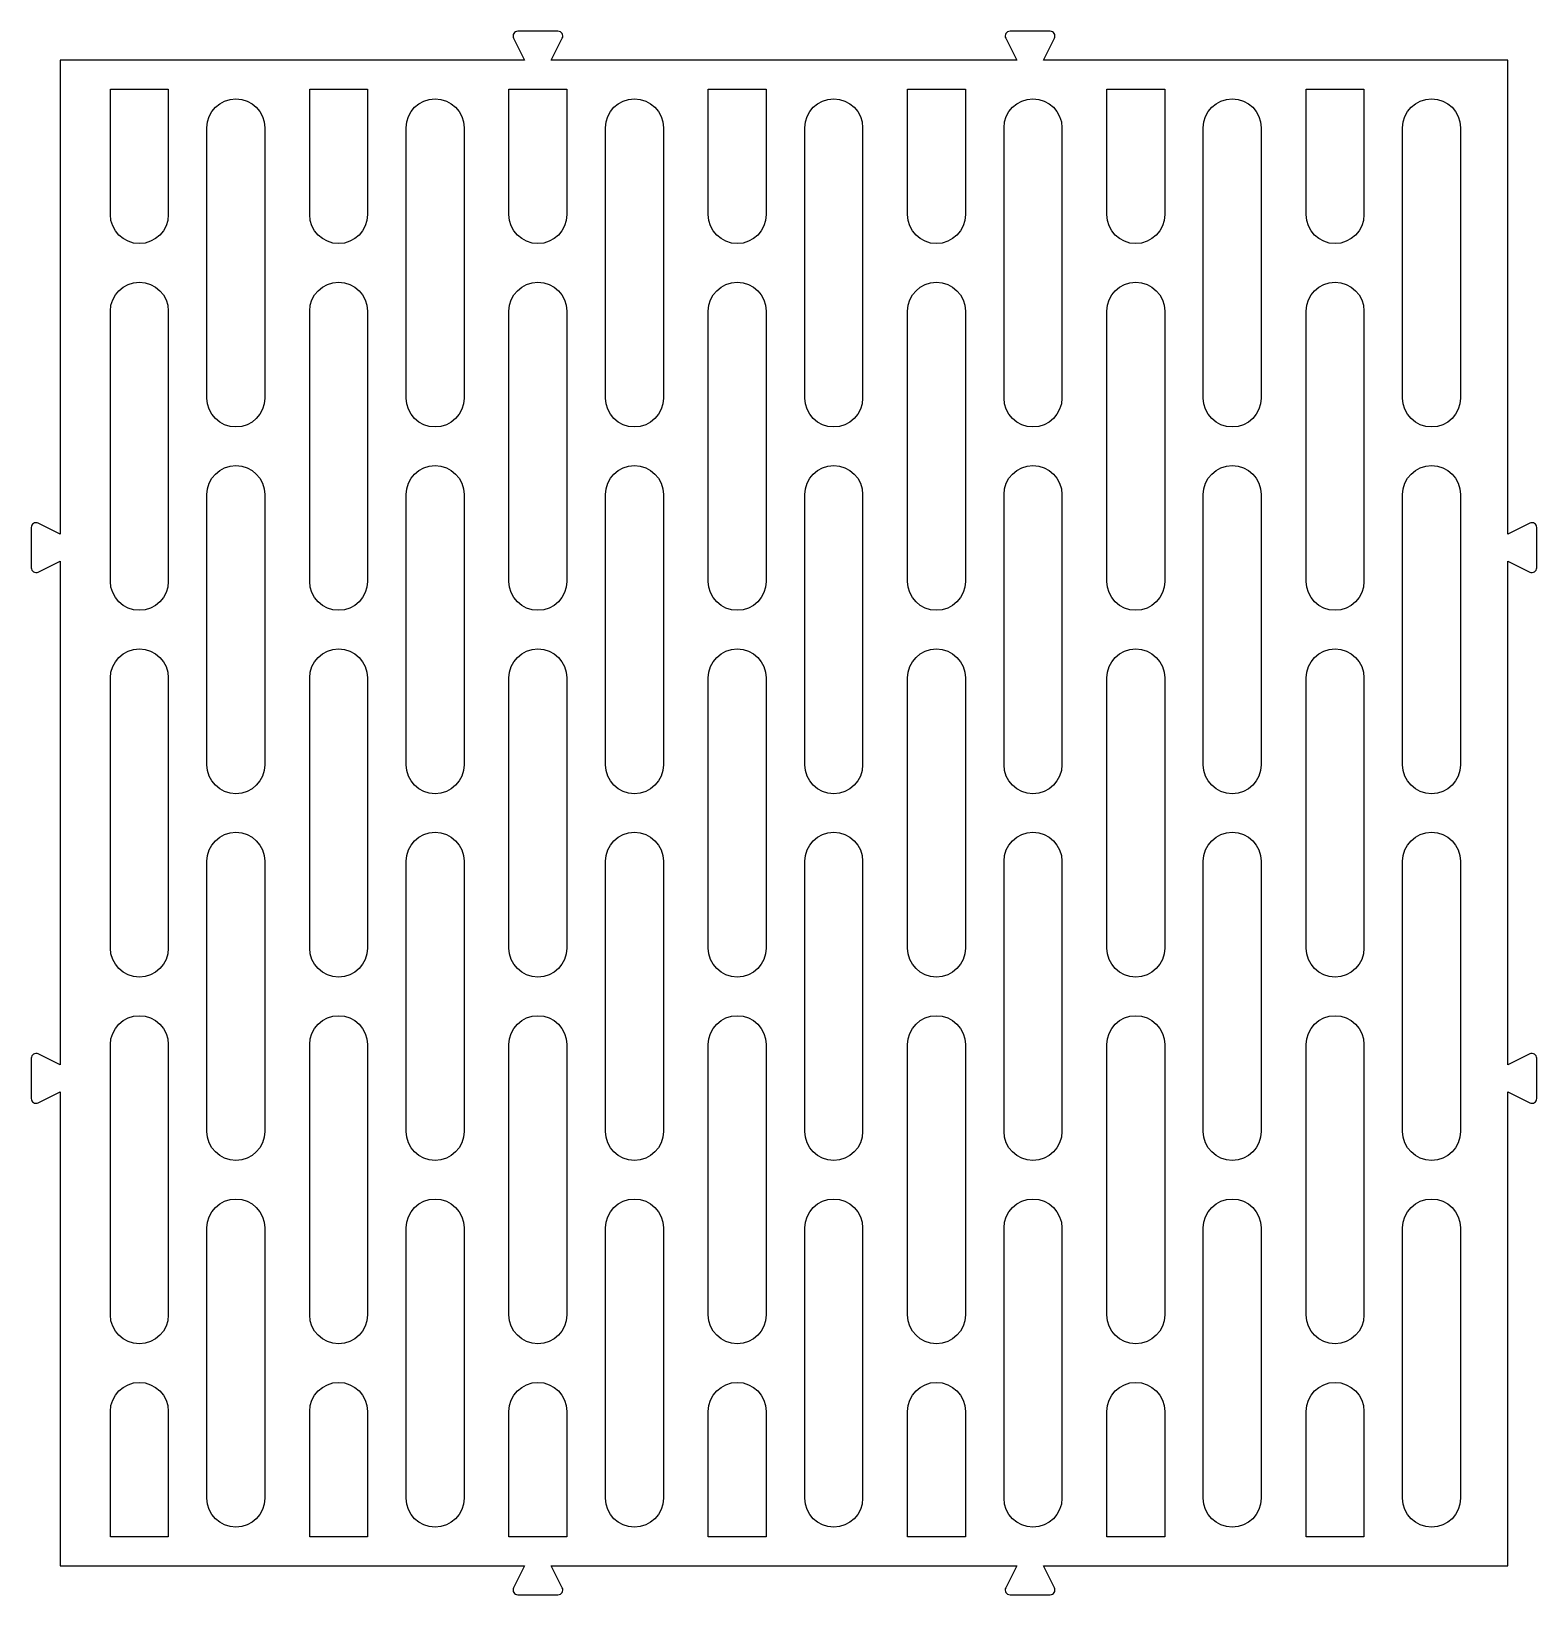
# Model space of a CAD drawing. Header units: millimetres. Extents: x -162 to -6, y -81 to 81.
import ezdxf

# ---------------------------------------------------------------- set-up
doc = ezdxf.new("R2010")
doc.units = ezdxf.units.MM
doc.layers.get('0').update_dxf_attribs({"linetype": 'CONTINUOUS'})

msp = doc.modelspace()

# ---------------------------------------------------------------- linework, layer by layer
for points in [[(-56.17, -80.28), (-57.31, -78), (-9.2, -78), (-9.2, -28.89), (-6.92, -30.03, 0.557537), (-6.2, -29.58), (-6.2, -25.42, 0.557537), (-6.92, -24.97), (-9.2, -26.11), (-9.2, 26.11), (-6.92, 24.97, 0.557537), (-6.2, 25.42), (-6.2, 29.58, 0.557537), (-6.92, 30.03), (-9.2, 28.89), (-9.2, 78), (-57.31, 78), (-56.17, 80.28, 0.557537), (-56.62, 81), (-60.78, 81, 0.557537), (-61.23, 80.28), (-60.09, 78), (-108.31, 78), (-107.17, 80.28, 0.557537), (-107.62, 81), (-111.78, 81, 0.557537), (-112.23, 80.28), (-111.09, 78), (-159.2, 78), (-159.2, 28.89), (-161.48, 30.03, 0.557537), (-162.2, 29.58), (-162.2, 25.42, 0.557537), (-161.48, 24.97), (-159.2, 26.11), (-159.2, -26.11), (-161.48, -24.97, 0.557537), (-162.2, -25.42), (-162.2, -29.58, 0.557537), (-161.48, -30.03), (-159.2, -28.89), (-159.2, -78), (-111.09, -78), (-112.23, -80.28, 0.557537), (-111.78, -81), (-107.62, -81, 0.557537), (-107.17, -80.28), (-108.31, -78), (-60.09, -78), (-61.23, -80.28, 0.557537), (-60.78, -81), (-56.62, -81, 0.557537)], [(-148, 75), (-148, 62, -1), (-154, 62), (-154, 75)], [(-127.35, 75), (-127.35, 62, -1), (-133.35, 62), (-133.35, 75)], [(-106.7, 75), (-106.7, 62, -1), (-112.7, 62), (-112.7, 75)], [(-86.05, 75), (-86.05, 62, -1), (-92.05, 62), (-92.05, 75)], [(-65.4, 75), (-65.4, 62, -1), (-71.4, 62), (-71.4, 75)], [(-44.75, 75), (-44.75, 62, -1), (-50.75, 62), (-50.75, 75)], [(-30.1, 75), (-24.1, 75), (-24.1, 62, -1), (-30.1, 62)], [(-138, 71), (-138, 43, -1), (-144, 43), (-144, 71, -1)], [(-117.35, 71), (-117.35, 43, -1), (-123.35, 43), (-123.35, 71, -1)], [(-96.7, 71), (-96.7, 43, -1), (-102.7, 43), (-102.7, 71, -1)], [(-76.05, 71), (-76.05, 43, -1), (-82.05, 43), (-82.05, 71, -1)], [(-55.4, 71), (-55.4, 43, -1), (-61.4, 43), (-61.4, 71, -1)], [(-34.75, 71), (-34.75, 43, -1), (-40.75, 43), (-40.75, 71, -1)], [(-14.1, 71), (-14.1, 43, -1), (-20.1, 43), (-20.1, 71, -1)], [(-148, 52), (-148, 24, -1), (-154, 24), (-154, 52, -1)], [(-127.35, 52), (-127.35, 24, -1), (-133.35, 24), (-133.35, 52, -1)], [(-106.7, 52), (-106.7, 24, -1), (-112.7, 24), (-112.7, 52, -1)], [(-86.05, 52), (-86.05, 24, -1), (-92.05, 24), (-92.05, 52, -1)], [(-65.4, 52), (-65.4, 24, -1), (-71.4, 24), (-71.4, 52, -1)], [(-44.75, 52), (-44.75, 24, -1), (-50.75, 24), (-50.75, 52, -1)], [(-24.1, 52), (-24.1, 24, -1), (-30.1, 24), (-30.1, 52, -1)], [(-138, 33), (-138, 5, -1), (-144, 5), (-144, 33, -1)], [(-117.35, 33), (-117.35, 5, -1), (-123.35, 5), (-123.35, 33, -1)], [(-96.7, 33), (-96.7, 5, -1), (-102.7, 5), (-102.7, 33, -1)], [(-76.05, 33), (-76.05, 5, -1), (-82.05, 5), (-82.05, 33, -1)], [(-55.4, 33), (-55.4, 5, -1), (-61.4, 5), (-61.4, 33, -1)], [(-34.75, 33), (-34.75, 5, -1), (-40.75, 5), (-40.75, 33, -1)], [(-14.1, 33), (-14.1, 5, -1), (-20.1, 5), (-20.1, 33, -1)], [(-148, 14), (-148, -14, -1), (-154, -14), (-154, 14, -1)], [(-127.35, 14), (-127.35, -14, -1), (-133.35, -14), (-133.35, 14, -1)], [(-106.7, 14), (-106.7, -14, -1), (-112.7, -14), (-112.7, 14, -1)], [(-86.05, 14), (-86.05, -14, -1), (-92.05, -14), (-92.05, 14, -1)], [(-65.4, 14), (-65.4, -14, -1), (-71.4, -14), (-71.4, 14, -1)], [(-44.75, 14), (-44.75, -14, -1), (-50.75, -14), (-50.75, 14, -1)], [(-24.1, 14), (-24.1, -14, -1), (-30.1, -14), (-30.1, 14, -1)], [(-138, -5), (-138, -33, -1), (-144, -33), (-144, -5, -1)], [(-117.35, -5), (-117.35, -33, -1), (-123.35, -33), (-123.35, -5, -1)], [(-96.7, -5), (-96.7, -33, -1), (-102.7, -33), (-102.7, -5, -1)], [(-76.05, -5), (-76.05, -33, -1), (-82.05, -33), (-82.05, -5, -1)], [(-55.4, -5), (-55.4, -33, -1), (-61.4, -33), (-61.4, -5, -1)], [(-34.75, -5), (-34.75, -33, -1), (-40.75, -33), (-40.75, -5, -1)], [(-14.1, -5), (-14.1, -33, -1), (-20.1, -33), (-20.1, -5, -1)], [(-148, -24), (-148, -52, -1), (-154, -52), (-154, -24, -1)], [(-127.35, -24), (-127.35, -52, -1), (-133.35, -52), (-133.35, -24, -1)], [(-106.7, -24), (-106.7, -52, -1), (-112.7, -52), (-112.7, -24, -1)], [(-86.05, -24), (-86.05, -52, -1), (-92.05, -52), (-92.05, -24, -1)], [(-65.4, -24), (-65.4, -52, -1), (-71.4, -52), (-71.4, -24, -1)], [(-44.75, -24), (-44.75, -52, -1), (-50.75, -52), (-50.75, -24, -1)], [(-24.1, -24), (-24.1, -52, -1), (-30.1, -52), (-30.1, -24, -1)], [(-144, -71), (-144, -43, -1), (-138, -43), (-138, -71, -1)], [(-123.35, -71), (-123.35, -43, -1), (-117.35, -43), (-117.35, -71, -1)], [(-102.7, -71), (-102.7, -43, -1), (-96.7, -43), (-96.7, -71, -1)], [(-82.05, -71), (-82.05, -43, -1), (-76.05, -43), (-76.05, -71, -1)], [(-61.4, -71), (-61.4, -43, -1), (-55.4, -43), (-55.4, -71, -1)], [(-40.75, -71), (-40.75, -43, -1), (-34.75, -43), (-34.75, -71, -1)], [(-20.1, -71), (-20.1, -43, -1), (-14.1, -43), (-14.1, -71, -1)], [(-148, -75), (-154, -75), (-154, -62, -1), (-148, -62)], [(-127.35, -75), (-133.35, -75), (-133.35, -62, -1), (-127.35, -62)], [(-106.7, -75), (-112.7, -75), (-112.7, -62, -1), (-106.7, -62)], [(-86.05, -75), (-92.05, -75), (-92.05, -62, -1), (-86.05, -62)], [(-65.4, -75), (-71.4, -75), (-71.4, -62, -1), (-65.4, -62)], [(-44.75, -75), (-50.75, -75), (-50.75, -62, -1), (-44.75, -62)], [(-30.1, -75), (-30.1, -62, -1), (-24.1, -62), (-24.1, -75)]]:
    msp.add_lwpolyline(points, format="xyb", close=True)

doc.saveas('drawing.dxf')
